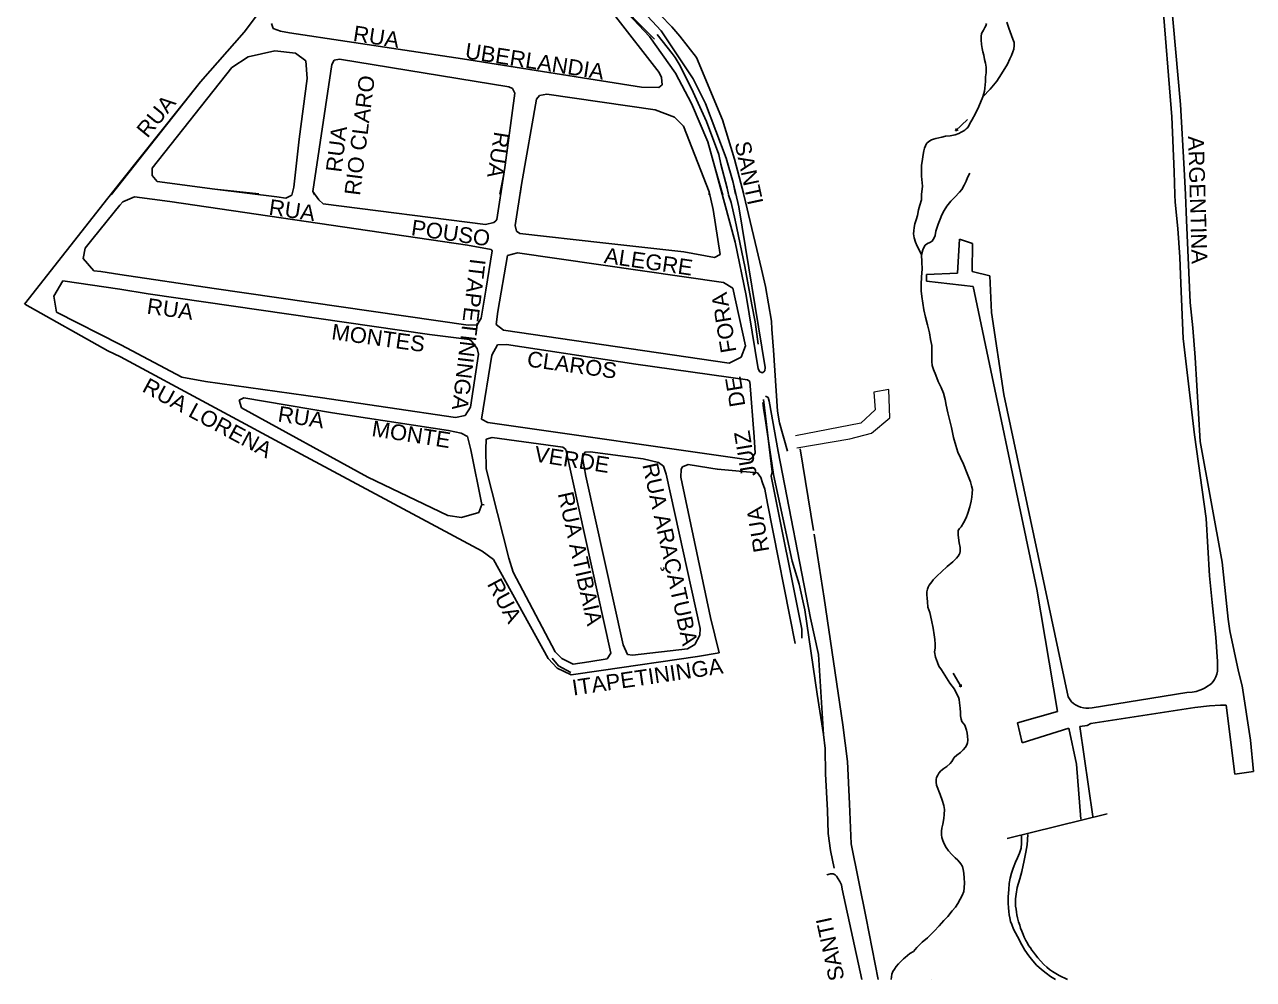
# Model space of a CAD drawing. Header units: millimetres. Extents: x 583 to 26013, y 350 to 21391.
# Drawn here: x 14530 to 15313, y 13884 to 14492 of the extents above; entities that cross this region are included whole.
import ezdxf

# ---------------------------------------------------------------- set-up
doc = ezdxf.new("R2010")
doc.units = ezdxf.units.MM
for name, color, linetype in [('105-QUADRAS_ESTRADAS', 80, 'Continuous'), ('110-CERCA_DE_ARAME', 10, 'Continuous'), ('145-', 130, 'Continuous')]:
    doc.layers.add(name, color=color, linetype=linetype)
doc.styles.add('EU', font='arial.ttf', dxfattribs={"height": 10})

msp = doc.modelspace()

# ---------------------------------------------------------------- linework, layer by layer
at = {"color": 0, "linetype": 'Continuous', "lineweight": 20}
msp.add_lwpolyline([(15022.12087, 14222.69107), (15056.01282, 14228.43607), (15069.63009, 14232.06459), (15081.43196, 14241.74059), (15080.82668, 14259.88291), (15071.1433, 14258.06865), (15072.05099, 14246.88088), (15062.97289, 14238.41443), (15021.21294, 14230.25033)], dxfattribs=at)
at = {"layer": '105-QUADRAS_ESTRADAS', "color": 0, "linetype": 'Continuous'}
for p, q in [((14702.75389, 14530.97958), (14670.09967, 14487.56532)), ((15261.01551, 14433.50241), (15253.91551, 14521.30241)), ((14901.26464, 14513.55204), (14928.25864, 14484.63204)), ((14935.83084, 14488.27365), (14911.35418, 14514.54247)), ((15266.51551, 14441.50241), (15260.21551, 14511.80241)), ((14905.29064, 14499.18704), (14934.54464, 14461.82404)), ((14942.51551, 14490.90241), (14935.01551, 14498.50241)), ((14687.46045, 14493.09866), (14688.56233, 14489.79758)), ((14688.56233, 14489.79758), (14693.25464, 14488.17004)), ((14947.71551, 14484.90241), (14942.51551, 14490.90241)), ((14670.09967, 14487.56532), (14642.31745, 14455.82782)), ((14693.25464, 14488.17004), (14698.90264, 14487.08804)), ((14698.90264, 14487.08804), (14809.29864, 14470.41604)), ((14928.25864, 14484.63204), (14944.79514, 14461.43181)), ((14942.81551, 14474.00241), (14933.21551, 14486.10241)), ((14956.15664, 14457.78404), (14935.83084, 14488.27365)), ((14958.21551, 14471.30241), (14947.71551, 14484.90241)), ((14689.62287, 14475.58411), (14672.75145, 14471.70457)), ((14702.72042, 14474.14314), (14689.62287, 14475.58411)), ((14709.38019, 14469.15516), (14702.72042, 14474.14314)), ((14944.61551, 14471.30241), (14942.81551, 14474.00241)), ((14672.75145, 14471.70457), (14662.31781, 14464.9431)), ((14710.26816, 14458.0189), (14709.38019, 14469.15516)), ((14725.91864, 14466.85104), (14713.92264, 14385.93904)), ((14727.52805, 14469.72979), (14725.91864, 14466.85104)), ((14730.74633, 14470.26543), (14727.52805, 14469.72979)), ((14838.72964, 14452.72604), (14730.74633, 14470.26543)), ((14809.29864, 14470.41604), (14923.25564, 14452.48204)), ((14947.31551, 14467.20241), (14944.61551, 14471.30241)), ((14955.11551, 14451.50241), (14947.31551, 14467.20241)), ((14974.71551, 14431.70241), (14958.21551, 14471.30241)), ((14662.31781, 14464.9431), (14611.49853, 14400.83378)), ((14705.05463, 14419.21122), (14710.26816, 14458.0189)), ((14934.54464, 14461.82404), (14936.05264, 14458.56604)), ((14936.05264, 14458.56604), (14936.28464, 14453.86804)), ((14944.79514, 14461.43181), (14954.98984, 14442.10323)), ((14642.31745, 14455.82782), (14585.31745, 14383.82782)), ((14642.31745, 14455.82782), (14591.31745, 14391.82782)), ((14841.06364, 14451.53504), (14838.72964, 14452.72604)), ((14842.61737, 14448.68802), (14841.06364, 14451.53504)), ((14923.25564, 14452.48204), (14934.30364, 14452.18304)), ((14936.28464, 14453.86804), (14934.30364, 14452.18304)), ((14964.71551, 14430.60241), (14955.11551, 14451.50241)), ((14963.93764, 14441.94604), (14956.15664, 14457.78404)), ((14836.43764, 14402.67864), (14842.61737, 14448.68802)), ((14856.24083, 14444.82389), (14846.87164, 14390.41604)), ((14858.22465, 14447.1777), (14856.24083, 14444.82389)), ((14862.82308, 14447.94766), (14858.22465, 14447.1777)), ((14862.82308, 14447.94766), (14931.93265, 14438.03041)), ((14931.93265, 14438.03041), (14944.21264, 14433.23404)), ((14954.98984, 14442.10323), (14965.44606, 14417.5507)), ((14970.61964, 14424.63204), (14963.93764, 14441.94604)), ((15268.81551, 14400.20241), (15266.51551, 14441.50241)), ((14944.21264, 14433.23404), (14949.98363, 14427.59911)), ((14949.98363, 14427.59911), (14966.38564, 14385.80904)), ((14966.81551, 14424.80241), (14964.71551, 14430.60241)), ((14982.51551, 14406.50241), (14974.71551, 14431.70241)), ((15262.51551, 14398.60241), (15261.01551, 14433.50241)), ((14701.82258, 14388.64374), (14705.05463, 14419.21122)), ((14970.41551, 14415.30241), (14966.81551, 14424.80241)), ((14977.12464, 14407.14504), (14970.61964, 14424.63204)), ((14965.44606, 14417.5507), (14969.93464, 14401.58204)), ((14972.41551, 14409.60241), (14970.41551, 14415.30241)), ((14973.81551, 14403.40241), (14972.41551, 14409.60241)), ((14977.81551, 14388.00241), (14973.81551, 14403.40241)), ((14981.71264, 14391.74504), (14977.12464, 14407.14504)), ((14988.31551, 14384.00241), (14982.51551, 14406.50241)), ((14611.49853, 14400.83378), (14611.49709, 14396.06207)), ((14611.49709, 14396.06207), (14614.73739, 14392.441)), ((14831.05464, 14368.22204), (14835.50664, 14396.93204)), ((14833.05464, 14384.22204), (14835.50664, 14396.93204)), ((14835.50664, 14396.93204), (14836.43764, 14402.67864)), ((14836.43764, 14402.67864), (14836.43764, 14402.67864)), ((14969.93464, 14401.58204), (14982.80109, 14353.75853)), ((14969.93464, 14401.58204), (14974.93464, 14383.58204)), ((15262.91551, 14384.00241), (15262.51551, 14398.60241)), ((15269.71551, 14384.00241), (15268.81551, 14400.20241)), ((14591.31745, 14391.82782), (14583.32147, 14381.78516)), ((14614.73739, 14392.441), (14651.47866, 14387.4883)), ((14700.49173, 14383.70738), (14701.82258, 14388.64374)), ((14846.87164, 14390.41604), (14842.72298, 14364.36611)), ((14846.87164, 14390.41604), (14845.87164, 14384.41604)), ((14978.71551, 14384.00241), (14977.81551, 14388.00241)), ((14985.14564, 14376.26404), (14981.71264, 14391.74504)), ((14983.14564, 14384.26404), (14981.71264, 14391.74504)), ((14583.32147, 14381.78516), (14530.23543, 14314.22798)), ((14600.34764, 14382.53604), (14592.91568, 14379.32603)), ((14622.85964, 14379.58204), (14600.34764, 14382.53604)), ((14651.47866, 14387.4883), (14690.93987, 14382.49503)), ((14651.47866, 14387.4883), (14651.47866, 14387.4883)), ((14651.47866, 14387.4883), (14679.47866, 14384.4883)), ((14690.93987, 14382.49503), (14696.71168, 14381.71912)), ((14696.71168, 14381.71912), (14700.49173, 14383.70738)), ((14713.92264, 14385.93904), (14717.64964, 14380.58504)), ((14713.92264, 14385.93904), (14714.92264, 14383.93904)), ((14717.64964, 14380.58504), (14720.52364, 14378.16604)), ((14966.38564, 14385.80904), (14968.76764, 14374.45204)), ((14966.38564, 14385.80904), (14966.38564, 14383.80904)), ((14978.71551, 14384.00241), (14978.71551, 14384.00241)), ((14980.31551, 14379.00241), (14978.71551, 14383.90241)), ((14988.31551, 14384.00241), (14988.31551, 14384.00241)), ((14999.71551, 14336.50241), (14988.31551, 14383.90241)), ((15262.91551, 14384.00241), (15262.91551, 14384.00241)), ((15263.21551, 14379.20241), (15262.91551, 14383.90241)), ((15269.71551, 14384.00241), (15269.71551, 14384.00241)), ((15270.41551, 14367.80241), (15269.71551, 14383.90241)), ((14590.91568, 14377.32603), (14573.90364, 14356.21304)), ((14592.91568, 14379.32603), (14590.91568, 14377.32603)), ((14812.29964, 14351.68604), (14622.85964, 14379.58204)), ((14720.52364, 14378.16604), (14823.83164, 14365.00404)), ((14968.76764, 14374.45204), (14973.39364, 14345.91504)), ((14982.81551, 14367.80241), (14980.31551, 14379.00241)), ((15001.96864, 14273.93504), (14985.14564, 14376.26404)), ((15264.81551, 14362.50241), (15263.21551, 14379.20241)), ((14823.83164, 14365.00404), (14829.06264, 14366.19604)), ((14829.06264, 14366.19604), (14830.46364, 14367.26204)), ((14830.46364, 14367.26204), (14831.05464, 14368.22204)), ((14843.63516, 14360.62117), (14842.72298, 14364.36611)), ((14989.01551, 14338.10241), (14982.81551, 14367.80241)), ((15272.81551, 14315.20241), (15270.41551, 14367.80241)), ((14573.90364, 14356.21304), (14568.83601, 14349.81919)), ((14845.6841, 14359.20122), (14843.63516, 14360.62117)), ((14845.6841, 14359.20122), (14898.53364, 14353.29304)), ((15266.21551, 14344.10241), (15264.81551, 14362.50241)), ((14568.83601, 14349.81919), (14567.62579, 14343.32318)), ((14827.46464, 14349.10904), (14812.29964, 14351.68604)), ((14828.15564, 14348.08704), (14827.46464, 14349.10904)), ((14898.53364, 14353.29304), (14950.28364, 14347.62704)), ((14982.80109, 14353.75853), (14989.81264, 14319.60704)), ((15125.71551, 14355.50241), (15124.41551, 14334.00241)), ((15134.01551, 14352.90241), (15125.71551, 14355.50241)), ((15134.01551, 14352.90241), (15133.81551, 14335.10241)), ((14567.62579, 14343.32318), (14574.43328, 14335.46754)), ((14824.05764, 14323.13704), (14828.15564, 14348.08704)), ((14831.60064, 14309.45304), (14837.86564, 14345.09404)), ((14837.86564, 14345.09404), (14844.26364, 14346.96904)), ((14844.26364, 14346.96904), (14975.39064, 14327.90604)), ((14950.28364, 14347.62704), (14969.62164, 14343.91204)), ((14973.39364, 14345.91504), (14969.62164, 14343.91204)), ((15266.81551, 14327.30241), (15266.21551, 14344.10241)), ((14574.43328, 14335.46754), (14578.81364, 14335.05904)), ((14578.81364, 14335.05904), (14590.81364, 14333.05904)), ((14590.81364, 14333.05904), (14650.96664, 14324.15604)), ((14993.51551, 14313.70241), (14989.01551, 14338.10241)), ((15002.11551, 14325.50241), (14999.71551, 14336.50241)), ((15104.81551, 14333.00241), (15104.71551, 14328.90241)), ((15124.41551, 14334.00241), (15104.81551, 14333.00241)), ((15145.01551, 14332.30241), (15133.81551, 14335.10241)), ((14554.67064, 14328.97704), (14548.82764, 14319.32804)), ((14590.98064, 14323.78304), (14554.67064, 14328.97704)), ((14975.39064, 14327.90604), (14981.30864, 14324.36004)), ((15006.11551, 14303.40241), (15002.11551, 14325.50241)), ((15134.51551, 14325.50241), (15104.71551, 14328.90241)), ((15175.11551, 14132.60241), (15134.51551, 14325.50241)), ((15146.11551, 14308.90241), (15145.01551, 14332.30241)), ((15268.31551, 14292.30241), (15266.81551, 14327.30241)), ((14548.82764, 14319.32804), (14550.63264, 14309.17204)), ((14608.98064, 14320.78304), (14590.98064, 14323.78304)), ((14788.14064, 14294.87704), (14608.98064, 14320.78304)), ((14650.96664, 14324.15604), (14812.79464, 14300.74204)), ((14820.98265, 14305.16435), (14824.05764, 14323.13704)), ((14981.30864, 14324.36004), (14989.40864, 14287.62904)), ((14989.81264, 14319.60704), (14997.60364, 14273.01304)), ((14583.33872, 14284.49939), (14530.35943, 14314.19472)), ((14830.70982, 14301.32294), (14831.60064, 14309.45304)), ((14995.71551, 14303.00241), (14993.51551, 14313.70241)), ((15274.31551, 14299.10241), (15272.81551, 14315.20241)), ((14550.63264, 14309.17204), (14591.63264, 14288.17204)), ((14818.44199, 14301.09012), (14820.98265, 14305.16435)), ((14997.61551, 14288.60241), (14995.71551, 14303.00241)), ((15006.21551, 14298.30241), (15006.11551, 14303.40241)), ((15154.11551, 14256.70241), (15146.11551, 14308.90241)), ((14813.69867, 14291.60425), (14788.14064, 14294.87704)), ((14812.79464, 14300.74204), (14818.44199, 14301.09012)), ((14835.26694, 14297.61039), (14830.70982, 14301.32294)), ((14979.03764, 14276.49804), (14835.26694, 14297.61039)), ((15007.21551, 14284.90241), (15006.21551, 14298.30241)), ((15275.91551, 14280.30241), (15274.31551, 14299.10241)), ((14591.63264, 14288.17204), (14630.50064, 14267.71604)), ((14815.21144, 14290.39569), (14813.69867, 14291.60425)), ((14818.53955, 14286.01466), (14815.21144, 14290.39569)), ((14819.29594, 14282.23791), (14818.53955, 14286.01466)), ((14827.97164, 14281.74004), (14831.45358, 14288.17351)), ((14831.45358, 14288.17351), (14837.25864, 14288.58104)), ((14837.25864, 14288.58104), (14919.67164, 14276.06004)), ((14989.40864, 14287.62904), (14986.72064, 14280.44204)), ((15275.51551, 14230.90241), (15268.31551, 14292.30241)), ((14591.41367, 14280.58857), (14583.33872, 14284.49939)), ((14706.41367, 14218.58857), (14591.41367, 14280.58857)), ((14814.22664, 14248.57604), (14819.29594, 14282.23791)), ((14821.37864, 14240.85004), (14827.97164, 14281.74004)), ((14986.72064, 14280.44204), (14979.03764, 14276.49804)), ((15009.81551, 14246.00241), (15007.21551, 14284.90241)), ((15279.01551, 14226.60241), (15275.91551, 14280.30241)), ((14919.67164, 14276.06004), (14990.79164, 14265.87304)), ((14997.60364, 14273.01304), (14998.57664, 14271.17004)), ((14998.57664, 14271.17004), (15000.28964, 14270.39904)), ((15000.28964, 14270.39904), (15001.80264, 14271.61304)), ((15001.80264, 14271.61304), (15001.96864, 14273.93504)), ((14630.50064, 14267.71604), (14645.51164, 14264.99004)), ((14645.51164, 14264.99004), (14718.56264, 14254.65404)), ((14990.79164, 14265.87304), (14992.20564, 14264.82904)), ((14992.20564, 14264.82904), (14995.06064, 14229.67004)), ((14669.96464, 14254.54704), (14666.99364, 14253.07304)), ((14726.44664, 14245.01604), (14669.96464, 14254.54704)), ((14718.56264, 14254.65404), (14804.64964, 14241.95004)), ((15002.24564, 14255.60304), (15003.90364, 14254.72204)), ((15003.90364, 14254.72204), (15004.62464, 14252.40204)), ((15195.01551, 14063.90241), (15154.11551, 14256.70241)), ((14666.99364, 14253.07304), (14668.46164, 14248.12604)), ((14668.46164, 14248.12604), (14748.79664, 14203.92204)), ((14810.98464, 14243.24304), (14814.22664, 14248.57604)), ((15000.61551, 14249.90241), (15000.41551, 14251.60241)), ((15000.91551, 14247.70241), (15000.61551, 14249.90241)), ((15006.39864, 14207.32704), (15000.90464, 14253.37804)), ((15001.71551, 14242.90241), (15000.91551, 14247.70241)), ((15004.62464, 14252.40204), (15010.37264, 14220.26404)), ((14800.26564, 14233.69604), (14726.44664, 14245.01604)), ((14804.64964, 14241.95004), (14810.98464, 14243.24304)), ((14825.37064, 14238.78904), (14821.37864, 14240.85004)), ((14991.51764, 14215.02904), (14825.37064, 14238.78904)), ((15007.21551, 14205.70241), (15001.71551, 14242.90241)), ((15011.21551, 14238.50241), (15009.81551, 14246.00241)), ((14808.42321, 14232.1008), (14800.26564, 14233.69604)), ((14812.32906, 14229.81024), (14808.42321, 14232.1008)), ((15016.21551, 14220.50241), (15011.21551, 14238.50241)), ((14814.41864, 14221.39904), (14812.32906, 14229.81024)), ((14824.01464, 14221.69004), (14824.25964, 14228.26004)), ((14824.25964, 14228.26004), (14828.12964, 14229.15704)), ((14828.12964, 14229.15704), (14873.00264, 14223.15804)), ((14873.00264, 14223.15804), (14874.98264, 14221.54604)), ((14995.06064, 14229.67004), (14995.59944, 14219.24503)), ((15282.81551, 14177.60241), (15275.51551, 14230.90241)), ((15293.01551, 14149.90241), (15279.01551, 14226.60241)), ((14821.80551, 14156.83912), (14706.41367, 14218.58857)), ((14821.54864, 14186.56704), (14814.41864, 14221.39904)), ((14824.34418, 14209.25636), (14824.01464, 14221.69004)), ((14874.98264, 14221.54604), (14903.60464, 14091.82504)), ((14885.70211, 14216.51657), (14887.06361, 14219.99119)), ((14887.79864, 14204.59604), (14885.70211, 14216.51657)), ((14887.06361, 14219.99119), (14890.45864, 14220.07404)), ((14890.45864, 14220.07404), (14924.35464, 14215.54904)), ((14924.35464, 14215.54904), (14933.95965, 14213.34411)), ((14993.63283, 14216.22363), (14991.51764, 14215.02904)), ((14995.59944, 14219.24503), (14993.63283, 14216.22363)), ((15010.37264, 14220.26404), (15030.87264, 14114.15404)), ((15032.81551, 14170.00241), (15024.31551, 14222.10241)), ((14838.62564, 14152.40104), (14824.34418, 14209.25636)), ((14933.95965, 14213.34411), (14937.28776, 14210.92699)), ((14937.28776, 14210.92699), (14939.03264, 14205.77304)), ((14948.36764, 14204.03004), (14948.54864, 14209.03604)), ((14948.54864, 14209.03604), (14949.37564, 14210.64904)), ((14949.37564, 14210.64904), (14952.89164, 14212.02304)), ((14952.89164, 14212.02304), (14972.64264, 14208.87304)), ((14971.69625, 14209.02398), (14997.02465, 14206.80013)), ((14748.79664, 14203.92204), (14799.90936, 14179.58832)), ((14911.47264, 14097.16504), (14887.79864, 14204.59604)), ((14939.03264, 14205.77304), (14960.55064, 14107.59504)), ((14967.20863, 14114.46071), (14948.36764, 14204.03004)), ((14997.02465, 14206.80013), (14999.30562, 14203.79693)), ((14999.30562, 14203.79693), (15000.30724, 14200.37518)), ((15000.30724, 14200.37518), (15001.7159, 14196.36104)), ((15005.75764, 14204.58104), (15006.39864, 14207.32704)), ((15025.42464, 14107.16804), (15005.75764, 14204.58104)), ((15019.11551, 14150.40241), (15007.21551, 14205.70241)), ((15001.7159, 14196.36104), (15003.38737, 14187.14431)), ((14819.51064, 14181.43304), (14821.54864, 14186.56704)), ((14821.54864, 14186.56704), (14823.07074, 14186.24503)), ((15003.38737, 14187.14431), (15021.16555, 14097.9368)), ((14799.90936, 14179.58832), (14808.62864, 14178.20404)), ((14808.62864, 14178.20404), (14819.51064, 14181.43304)), ((15285.01551, 14141.00241), (15282.81551, 14177.60241)), ((15039.51551, 14126.80241), (15033.21551, 14167.70241)), ((14828.90489, 14151.40049), (14821.80551, 14156.83912)), ((14863.73664, 14088.34204), (14828.90489, 14151.40049)), ((14841.57164, 14143.44704), (14838.62564, 14152.40104)), ((15023.61551, 14135.80241), (15019.11551, 14150.40241)), ((15296.91551, 14113.50241), (15293.01551, 14149.90241)), ((14868.31564, 14092.77704), (14841.57164, 14143.44704)), ((15286.71551, 14124.10241), (15285.01551, 14141.00241)), ((15027.21551, 14119.50241), (15023.61551, 14135.80241)), ((15188.21551, 14054.60241), (15175.11551, 14132.60241)), ((15051.51551, 14046.20241), (15039.51551, 14126.80241)), ((15289.11551, 14102.00241), (15286.71551, 14124.10241)), ((14972.79049, 14092.05015), (14967.20863, 14114.46071)), ((15035.11551, 14065.80241), (15027.21551, 14119.50241)), ((15030.87264, 14114.15404), (15035.88364, 14090.97604)), ((14960.55064, 14107.59504), (14960.46682, 14103.25387)), ((15025.28864, 14101.30604), (15025.42464, 14107.16804)), ((15298.01551, 14106.10241), (15296.91551, 14113.50241)), ((15303.41551, 14080.20241), (15298.01551, 14106.10241)), ((14960.46682, 14103.25387), (14957.28999, 14097.36214)), ((15290.11551, 14086.60241), (15289.11551, 14102.00241)), ((14872.37489, 14088.37346), (14868.31564, 14092.77704)), ((14903.60464, 14091.82504), (14901.43664, 14088.30504)), ((14914.33564, 14090.92904), (14911.47264, 14097.16504)), ((14917.58764, 14090.46304), (14914.33564, 14090.92904)), ((14952.44911, 14094.49181), (14917.58764, 14090.46304)), ((14957.28999, 14097.36214), (14952.44911, 14094.49181)), ((14972.79049, 14092.05015), (14958.87939, 14089.66918)), ((15039.21551, 14040.10241), (15035.88364, 14090.97604)), ((14869.48064, 14082.35404), (14863.73664, 14088.34204)), ((14870.27667, 14083.74842), (14866.30232, 14088.6217)), ((14878.46064, 14077.92904), (14869.48064, 14082.35404)), ((14878.18264, 14079.55404), (14870.27667, 14083.74842)), ((14879.62594, 14084.91212), (14872.37489, 14088.37346)), ((14889.74864, 14086.21004), (14879.62594, 14084.91212)), ((14901.43664, 14088.30504), (14889.74864, 14086.21004)), ((14958.87939, 14089.66918), (14897.55921, 14080.78936)), ((15290.21551, 14082.40241), (15290.11551, 14086.60241)), ((15290.21551, 14082.40241), (15290.11551, 14080.30241)), ((14897.55921, 14080.78936), (14878.46064, 14077.92904)), ((15288.21551, 14075.10241), (15287.41551, 14073.80241)), ((15289.11551, 14076.70241), (15288.21551, 14075.10241)), ((15289.71551, 14078.40241), (15289.11551, 14076.70241)), ((15290.11551, 14080.30241), (15289.71551, 14078.40241)), ((15305.91551, 14071.00241), (15303.41551, 14080.20241)), ((15270.61551, 14066.80241), (15210.31551, 14056.90241)), ((15274.01551, 14067.00241), (15270.61551, 14066.80241)), ((15276.61551, 14067.50241), (15274.01551, 14067.00241)), ((15278.81551, 14068.20241), (15276.61551, 14067.50241)), ((15280.51551, 14068.80241), (15278.81551, 14068.20241)), ((15282.31551, 14069.70241), (15280.51551, 14068.80241)), ((15283.81551, 14070.70241), (15282.31551, 14069.70241)), ((15285.31551, 14071.70241), (15283.81551, 14070.70241)), ((15286.61551, 14072.70241), (15285.31551, 14071.70241)), ((15287.41551, 14073.80241), (15286.61551, 14072.70241)), ((15311.21551, 14036.40241), (15305.91551, 14071.00241)), ((15039.21551, 14040.10241), (15035.11551, 14065.80241)), ((15196.31551, 14062.10241), (15195.01551, 14063.90241)), ((15197.21551, 14060.90241), (15196.31551, 14062.10241)), ((15198.31551, 14059.70241), (15197.21551, 14060.90241)), ((15199.61551, 14058.80241), (15198.31551, 14059.70241)), ((15201.31551, 14058.00241), (15199.61551, 14058.80241)), ((15188.21551, 14054.60241), (15162.81551, 14047.40241)), ((15202.81551, 14057.50241), (15201.31551, 14058.00241)), ((15204.71551, 14056.90241), (15202.81551, 14057.50241)), ((15206.21551, 14056.80241), (15204.71551, 14056.90241)), ((15208.11551, 14056.70241), (15206.21551, 14056.80241)), ((15210.31551, 14056.90241), (15208.11551, 14056.70241)), ((15275.61551, 14057.20241), (15209.51551, 14047.10241)), ((15285.01551, 14058.30241), (15275.61551, 14057.20241)), ((15292.01551, 14058.70241), (15285.01551, 14058.30241)), ((15295.71551, 14058.60241), (15292.01551, 14058.70241)), ((15301.21551, 14014.80241), (15295.71551, 14058.60241)), ((15165.71551, 14034.70241), (15162.81551, 14047.40241)), ((15195.41551, 14044.10241), (15165.71551, 14034.70241)), ((15200.31551, 14021.10241), (15195.41551, 14044.10241)), ((15207.11551, 14045.70241), (15202.41551, 14045.00241)), ((15210.61551, 13987.80241), (15202.41551, 14045.00241)), ((15209.51551, 14047.10241), (15207.11551, 14045.70241)), ((15040.11551, 14031.00241), (15039.21551, 14040.10241)), ((15313.01551, 14016.40241), (15311.21551, 14036.40241)), ((15040.51551, 14015.00241), (15040.11551, 14031.00241)), ((15055.71551, 13995.90241), (15054.51551, 14022.80241)), ((15203.11551, 13986.00241), (15200.31551, 14021.10241)), ((15041.61551, 13991.50241), (15040.51551, 14015.00241)), ((15313.01551, 14016.40241), (15301.21551, 14014.80241)), ((15042.21551, 13977.00241), (15041.61551, 13991.50241)), ((15056.81551, 13970.40241), (15055.71551, 13995.90241)), ((15043.61551, 13966.10241), (15042.21551, 13977.00241)), ((15165.31551, 13970.70241), (15165.21551, 13975.40241)), ((15169.31551, 13976.30241), (15168.81551, 13969.70241)), ((15045.91551, 13954.90241), (15043.61551, 13966.10241)), ((15066.31551, 13923.00241), (15056.81551, 13970.40241)), ((15165.01551, 13967.60241), (15164.01551, 13964.30241)), ((15165.31551, 13970.70241), (15165.01551, 13967.60241)), ((15168.11551, 13965.00241), (15167.01551, 13959.70241)), ((15168.81551, 13969.70241), (15168.11551, 13965.00241)), ((15161.41551, 13958.60241), (15159.91551, 13954.80241)), ((15162.81551, 13961.40241), (15161.41551, 13958.60241)), ((15164.01551, 13964.30241), (15162.81551, 13961.40241)), ((15167.01551, 13959.70241), (15165.41551, 13952.70241)), ((15043.61551, 13951.20241), (15041.31551, 13950.60241)), ((15045.21551, 13951.20241), (15043.61551, 13951.20241)), ((15046.51551, 13950.50241), (15045.21551, 13951.20241)), ((15047.41551, 13949.80241), (15046.51551, 13950.50241)), ((15048.41551, 13948.10241), (15047.41551, 13949.80241)), ((15159.01551, 13951.60241), (15158.11551, 13948.50241)), ((15159.91551, 13954.80241), (15159.01551, 13951.60241)), ((15165.41551, 13952.70241), (15164.21551, 13948.10241)), ((15049.51551, 13946.30241), (15048.41551, 13948.10241)), ((15050.61551, 13944.30241), (15049.51551, 13946.30241)), ((15051.11551, 13941.50241), (15050.61551, 13944.30241)), ((15063.51551, 13884.00241), (15051.11551, 13941.50241)), ((15157.51551, 13945.10241), (15157.11551, 13941.30241)), ((15158.11551, 13948.50241), (15157.51551, 13945.10241)), ((15162.51551, 13942.50241), (15161.91551, 13938.20241)), ((15164.21551, 13948.10241), (15162.51551, 13942.50241)), ((15156.81551, 13936.50241), (15156.71551, 13932.50241)), ((15157.11551, 13941.30241), (15156.81551, 13936.50241)), ((15161.91551, 13938.20241), (15161.41551, 13935.30241)), ((15161.41551, 13935.30241), (15161.41551, 13932.80241)), ((15156.91551, 13929.50241), (15156.71551, 13932.50241)), ((15157.21551, 13927.20241), (15156.91551, 13929.50241)), ((15157.41551, 13925.20241), (15157.21551, 13927.20241)), ((15161.51551, 13930.60241), (15161.41551, 13932.80241)), ((15161.81551, 13928.70241), (15161.51551, 13930.60241)), ((15162.01551, 13926.70241), (15161.81551, 13928.70241)), ((15162.31551, 13925.00241), (15162.01551, 13926.70241)), ((15074.01551, 13884.00241), (15066.31551, 13923.00241)), ((15157.81551, 13923.10241), (15157.41551, 13925.20241)), ((15158.31551, 13920.90241), (15157.81551, 13923.10241)), ((15159.21551, 13918.90241), (15158.31551, 13920.90241)), ((15160.21551, 13916.00241), (15159.21551, 13918.90241)), ((15162.81551, 13923.10241), (15162.31551, 13925.00241)), ((15163.41551, 13920.70241), (15162.81551, 13923.10241)), ((15164.11551, 13918.50241), (15163.41551, 13920.70241)), ((15164.71551, 13916.60241), (15164.11551, 13918.50241)), ((15162.81551, 13911.40241), (15160.21551, 13916.00241)), ((15165.51551, 13905.90241), (15162.81551, 13911.40241)), ((15165.51551, 13914.70241), (15164.71551, 13916.60241)), ((15166.41551, 13912.60241), (15165.51551, 13914.70241)), ((15167.01551, 13910.90241), (15166.41551, 13912.60241)), ((15168.11551, 13908.80241), (15167.01551, 13910.90241)), ((15167.41551, 13902.50241), (15165.51551, 13905.90241)), ((15169.91551, 13899.00241), (15167.41551, 13902.50241)), ((15169.01551, 13907.10241), (15168.11551, 13908.80241)), ((15169.81551, 13905.60241), (15169.01551, 13907.10241)), ((15170.91551, 13904.00241), (15169.81551, 13905.60241)), ((15171.91551, 13902.60241), (15170.91551, 13904.00241)), ((15172.91551, 13901.30241), (15171.91551, 13902.60241)), ((15172.51551, 13895.90241), (15169.91551, 13899.00241)), ((15174.81551, 13893.10241), (15172.51551, 13895.90241)), ((15174.11551, 13899.60241), (15172.91551, 13901.30241)), ((15175.71551, 13897.70241), (15174.11551, 13899.60241)), ((15177.31551, 13895.90241), (15175.71551, 13897.70241)), ((15179.51551, 13893.50241), (15177.31551, 13895.90241)), ((15177.91551, 13890.30241), (15174.81551, 13893.10241)), ((15180.91551, 13887.90241), (15177.91551, 13890.30241)), ((15181.31551, 13891.80241), (15179.51551, 13893.50241)), ((15183.71551, 13885.80241), (15180.91551, 13887.90241)), ((15183.11551, 13890.30241), (15181.31551, 13891.80241)), ((15185.01551, 13888.90241), (15183.11551, 13890.30241)), ((15187.21551, 13887.70241), (15185.01551, 13888.90241)), ((15189.21551, 13886.50241), (15187.21551, 13887.70241)), ((15063.51551, 13884.00241), (15063.51551, 13884.00241)), ((15074.01551, 13884.00241), (15074.01551, 13884.00241)), ((15186.91551, 13884.00241), (15183.71551, 13885.80241)), ((15186.91551, 13884.00241), (15186.91551, 13884.00241)), ((15194.51551, 13884.00241), (15189.21551, 13886.50241)), ((15194.51551, 13884.00241), (15194.51551, 13884.00241))]:
    msp.add_line(p, q, dxfattribs=at)
at = {"layer": '110-CERCA_DE_ARAME', "color": 0, "linetype": 'Continuous'}
for p, q in [((14931.41551, 14483.10241), (14890.31551, 14524.70241)), ((15054.51551, 14022.80241), (15051.51551, 14046.20241)), ((15219.91551, 13989.40241), (15156.11551, 13973.80241))]:
    msp.add_line(p, q, dxfattribs=at)
at = {"layer": '145-', "color": 0, "linetype": 'Continuous'}
for p, q in [((15142.01551, 14490.40241), (15141.11551, 14488.80241)), ((15142.51551, 14491.50241), (15142.01551, 14490.40241)), ((15143.01551, 14493.00241), (15142.51551, 14491.50241)), ((15157.31551, 14490.00241), (15155.91551, 14493.80241)), ((15159.71551, 14483.10241), (15157.31551, 14490.00241)), ((15139.61551, 14484.70241), (15139.51551, 14482.70241)), ((15139.71551, 14479.60241), (15139.51551, 14482.70241)), ((15139.81551, 14486.70241), (15139.61551, 14484.70241)), ((15140.51551, 14487.80241), (15139.81551, 14486.70241)), ((15141.11551, 14488.80241), (15140.51551, 14487.80241)), ((15160.51551, 14481.00241), (15159.71551, 14483.10241)), ((15140.21551, 14477.10241), (15139.71551, 14479.60241)), ((15140.61551, 14474.90241), (15140.21551, 14477.10241)), ((15141.21551, 14472.80241), (15140.61551, 14474.90241)), ((15159.81551, 14475.00241), (15158.91551, 14472.60241)), ((15160.41551, 14476.70241), (15159.81551, 14475.00241)), ((15160.61551, 14479.00241), (15160.41551, 14476.70241)), ((15160.61551, 14479.00241), (15160.51551, 14481.00241)), ((15141.81551, 14470.00241), (15141.21551, 14472.80241)), ((15142.31551, 14467.80241), (15141.81551, 14470.00241)), ((15142.71551, 14465.10241), (15142.31551, 14467.80241)), ((15156.31551, 14467.20241), (15153.51551, 14462.60241)), ((15157.81551, 14470.50241), (15156.31551, 14467.20241)), ((15158.91551, 14472.60241), (15157.81551, 14470.50241)), ((15142.41551, 14459.00241), (15142.31551, 14456.00241)), ((15142.71551, 14461.60241), (15142.41551, 14459.00241)), ((15142.71551, 14465.10241), (15142.71551, 14461.60241)), ((15151.01551, 14458.70241), (15149.51551, 14456.20241)), ((15153.51551, 14462.60241), (15151.01551, 14458.70241)), ((15145.31551, 14451.20241), (15140.61551, 14446.30241)), ((15142.01551, 14451.80241), (15141.61551, 14449.90241)), ((15142.31551, 14456.00241), (15142.01551, 14451.80241)), ((15149.51551, 14456.20241), (15145.31551, 14451.20241)), ((15140.61551, 14446.30241), (15138.01551, 14440.10241)), ((15141.61551, 14449.90241), (15140.61551, 14446.30241)), ((15135.91551, 14435.70241), (15133.71551, 14431.40241)), ((15138.01551, 14440.10241), (15135.91551, 14435.70241)), ((15130.91551, 14431.80241), (15123.31551, 14424.70241)), ((15131.71551, 14427.80241), (15130.81551, 14426.60241)), ((15132.41551, 14429.30241), (15131.71551, 14427.80241)), ((15133.71551, 14431.40241), (15132.41551, 14429.30241)), ((15109.31551, 14419.30241), (15108.01551, 14418.80241)), ((15110.81551, 14419.80241), (15109.31551, 14419.30241)), ((15112.61551, 14420.20241), (15110.81551, 14419.80241)), ((15114.61551, 14420.60241), (15112.61551, 14420.20241)), ((15116.91551, 14421.20241), (15114.61551, 14420.60241)), ((15119.91551, 14421.40241), (15116.91551, 14421.20241)), ((15123.01551, 14422.10241), (15119.91551, 14421.40241)), ((15125.31551, 14423.00241), (15123.01551, 14422.10241)), ((15123.91551, 14426.20241), (15123.31551, 14424.70241)), ((15124.91551, 14425.30241), (15123.31551, 14424.70241)), ((15126.91551, 14423.80241), (15125.31551, 14423.00241)), ((15128.21551, 14424.40241), (15126.91551, 14423.80241)), ((15129.21551, 14425.10241), (15128.21551, 14424.40241)), ((15130.01551, 14425.80241), (15129.21551, 14425.10241)), ((15130.81551, 14426.60241), (15130.01551, 14425.80241)), ((15103.01551, 14411.90241), (15102.61551, 14409.50241)), ((15103.51551, 14413.60241), (15103.01551, 14411.90241)), ((15104.11551, 14415.10241), (15103.51551, 14413.60241)), ((15104.61551, 14416.20241), (15104.11551, 14415.10241)), ((15105.21551, 14417.00241), (15104.61551, 14416.20241)), ((15106.01551, 14417.70241), (15105.21551, 14417.00241)), ((15106.91551, 14418.30241), (15106.01551, 14417.70241)), ((15108.01551, 14418.80241), (15106.91551, 14418.30241)), ((15102.21551, 14406.60241), (15101.61551, 14402.50241)), ((15102.61551, 14409.50241), (15102.21551, 14406.60241)), ((15101.61551, 14402.50241), (15101.51551, 14399.30241)), ((15101.51551, 14399.30241), (15101.51551, 14395.70241)), ((15102.21551, 14389.40241), (15101.51551, 14395.70241)), ((15132.31551, 14397.70241), (15130.81551, 14394.90241)), ((15102.21551, 14389.40241), (15101.61551, 14384.00241)), ((15128.81551, 14390.00241), (15127.31551, 14387.20241)), ((15130.01551, 14392.50241), (15128.81551, 14390.00241)), ((15130.81551, 14394.90241), (15130.01551, 14392.50241)), ((15101.51551, 14380.70241), (15100.41551, 14377.20241)), ((15101.61551, 14383.90241), (15101.51551, 14380.70241)), ((15101.61551, 14384.00241), (15101.61551, 14384.00241)), ((15120.31551, 14379.90241), (15117.81551, 14376.70241)), ((15124.21551, 14383.90241), (15120.31551, 14379.90241)), ((15125.81551, 14385.60241), (15124.21551, 14384.00241)), ((15124.21551, 14384.00241), (15124.21551, 14384.00241)), ((15127.31551, 14387.20241), (15125.81551, 14385.60241)), ((15099.71551, 14374.30241), (15099.01551, 14370.70241)), ((15100.41551, 14377.20241), (15099.71551, 14374.30241)), ((15115.91551, 14373.80241), (15114.61551, 14371.20241)), ((15117.81551, 14376.70241), (15115.91551, 14373.80241)), ((15097.41551, 14365.30241), (15096.81551, 14363.10241)), ((15098.11551, 14367.90241), (15097.41551, 14365.30241)), ((15099.01551, 14370.70241), (15098.11551, 14367.90241)), ((15112.21551, 14365.10241), (15110.81551, 14360.60241)), ((15113.41551, 14368.30241), (15112.21551, 14365.10241)), ((15114.61551, 14371.20241), (15113.41551, 14368.30241)), ((15096.61551, 14361.00241), (15096.51551, 14359.00241)), ((15096.91551, 14356.50241), (15096.51551, 14359.00241)), ((15096.81551, 14363.10241), (15096.61551, 14361.00241)), ((15097.71551, 14353.70241), (15096.91551, 14356.50241)), ((15109.71551, 14356.50241), (15109.11551, 14355.30241)), ((15110.21551, 14358.00241), (15109.71551, 14356.50241)), ((15110.81551, 14360.60241), (15110.21551, 14358.00241)), ((15098.71551, 14351.10241), (15097.71551, 14353.70241)), ((15100.21551, 14348.30241), (15098.71551, 14351.10241)), ((15102.41551, 14348.90241), (15101.51551, 14345.70241)), ((15103.11551, 14350.30241), (15102.41551, 14348.90241)), ((15104.01551, 14351.70241), (15103.11551, 14350.30241)), ((15105.31551, 14352.80241), (15104.01551, 14351.70241)), ((15106.81551, 14353.50241), (15105.31551, 14352.80241)), ((15108.31551, 14354.40241), (15106.81551, 14353.50241)), ((15109.11551, 14355.30241), (15108.31551, 14354.40241)), ((15101.51551, 14345.70241), (15100.21551, 14348.30241)), ((15101.71551, 14341.10241), (15101.51551, 14345.70241)), ((15101.91551, 14336.40241), (15101.71551, 14341.10241)), ((15101.91551, 14336.40241), (15101.61551, 14331.50241)), ((15101.61551, 14331.50241), (15101.31551, 14326.70241)), ((15101.41551, 14322.60241), (15101.31551, 14326.70241)), ((15101.81551, 14319.00241), (15101.41551, 14322.60241)), ((15102.51551, 14314.80241), (15101.81551, 14319.00241)), ((15103.11551, 14310.60241), (15102.51551, 14314.80241)), ((15104.11551, 14306.00241), (15103.11551, 14310.60241)), ((15105.41551, 14301.00241), (15104.11551, 14306.00241)), ((15106.71551, 14295.90241), (15105.41551, 14301.00241)), ((15107.41551, 14291.70241), (15106.71551, 14295.90241)), ((15108.11551, 14287.80241), (15107.41551, 14291.70241)), ((15108.21551, 14284.70241), (15108.11551, 14287.80241)), ((15108.21551, 14284.70241), (15108.11551, 14280.10241)), ((15108.11551, 14277.60241), (15108.11551, 14280.10241)), ((15108.31551, 14275.10241), (15108.11551, 14277.60241)), ((15109.31551, 14272.50241), (15108.31551, 14275.10241)), ((15110.61551, 14268.90241), (15109.31551, 14272.50241)), ((15112.11551, 14265.00241), (15110.61551, 14268.90241)), ((15114.01551, 14261.10241), (15112.11551, 14265.00241)), ((15115.51551, 14257.40241), (15114.01551, 14261.10241)), ((15116.61551, 14253.50241), (15115.51551, 14257.40241)), ((15117.31551, 14249.80241), (15116.61551, 14253.50241)), ((15118.31551, 14245.00241), (15117.31551, 14249.80241)), ((15120.61551, 14235.70241), (15118.31551, 14245.00241)), ((15121.91551, 14229.30241), (15120.61551, 14235.70241)), ((15123.41551, 14224.10241), (15121.91551, 14229.30241)), ((15124.81551, 14219.90241), (15123.41551, 14224.10241)), ((15126.51551, 14216.30241), (15124.81551, 14219.90241)), ((15128.31551, 14212.20241), (15126.51551, 14216.30241)), ((15130.71551, 14206.30241), (15128.31551, 14212.20241)), ((15132.81551, 14200.90241), (15130.71551, 14206.30241)), ((15133.51551, 14198.40241), (15132.81551, 14200.90241)), ((15134.01551, 14196.10241), (15133.51551, 14198.40241)), ((15133.81551, 14193.70241), (15133.61551, 14191.20241)), ((15134.01551, 14196.10241), (15133.81551, 14193.70241)), ((15132.31551, 14185.00241), (15131.11551, 14181.00241)), ((15133.11551, 14188.60241), (15132.31551, 14185.00241)), ((15133.61551, 14191.20241), (15133.11551, 14188.60241)), ((15130.01551, 14178.00241), (15128.31551, 14174.90241)), ((15131.11551, 14181.00241), (15130.01551, 14178.00241)), ((15125.01551, 14169.90241), (15124.91551, 14168.90241)), ((15124.91551, 14167.10241), (15124.91551, 14168.90241)), ((15125.71551, 14171.20241), (15125.01551, 14169.90241)), ((15126.81551, 14172.40241), (15125.71551, 14171.20241)), ((15128.31551, 14174.90241), (15126.81551, 14172.40241)), ((15125.61551, 14162.20241), (15124.91551, 14167.10241)), ((15126.31551, 14159.10241), (15125.61551, 14162.20241)), ((15124.91551, 14153.70241), (15123.81551, 14152.40241)), ((15125.61551, 14154.60241), (15124.91551, 14153.70241)), ((15126.01551, 14155.60241), (15125.61551, 14154.60241)), ((15126.31551, 14156.70241), (15126.01551, 14155.60241)), ((15126.31551, 14156.70241), (15126.31551, 14159.10241)), ((15118.01551, 14147.00241), (15114.41551, 14143.70241)), ((15121.61551, 14150.10241), (15118.01551, 14147.00241)), ((15123.81551, 14152.40241), (15121.61551, 14150.10241)), ((15108.11551, 14137.30241), (15107.31551, 14136.20241)), ((15109.01551, 14138.50241), (15108.11551, 14137.30241)), ((15110.01551, 14139.60241), (15109.01551, 14138.50241)), ((15111.61551, 14141.10241), (15110.01551, 14139.60241)), ((15114.41551, 14143.70241), (15111.61551, 14141.10241)), ((15105.41551, 14132.60241), (15105.01551, 14131.00241)), ((15105.01551, 14128.90241), (15105.01551, 14131.00241)), ((15105.91551, 14133.80241), (15105.41551, 14132.60241)), ((15106.51551, 14135.10241), (15105.91551, 14133.80241)), ((15107.31551, 14136.20241), (15106.51551, 14135.10241)), ((15105.11551, 14126.90241), (15105.01551, 14128.90241)), ((15105.31551, 14124.50241), (15105.11551, 14126.90241)), ((15105.61551, 14121.10241), (15105.31551, 14124.50241)), ((15106.91551, 14117.70241), (15105.61551, 14121.10241)), ((15108.01551, 14112.90241), (15106.91551, 14117.70241)), ((15109.01551, 14107.80241), (15108.01551, 14112.90241)), ((15109.71551, 14103.60241), (15109.01551, 14107.80241)), ((15110.01551, 14100.60241), (15109.71551, 14103.60241)), ((15110.31551, 14097.50241), (15110.01551, 14100.60241)), ((15110.21551, 14095.10241), (15109.91551, 14092.60241)), ((15110.51551, 14089.30241), (15109.91551, 14092.60241)), ((15110.31551, 14097.50241), (15110.21551, 14095.10241)), ((15111.81551, 14085.80241), (15110.51551, 14089.30241)), ((15112.71551, 14083.50241), (15111.81551, 14085.80241)), ((15114.21551, 14081.20241), (15112.71551, 14083.50241)), ((15119.61551, 14072.80241), (15114.21551, 14081.20241)), ((15126.81551, 14070.30241), (15121.81551, 14079.10241)), ((15122.51551, 14068.90241), (15119.61551, 14072.80241)), ((15124.11551, 14065.80241), (15122.51551, 14068.90241)), ((15126.81551, 14070.30241), (15125.51551, 14071.10241)), ((15126.81551, 14070.30241), (15126.81551, 14071.80241)), ((15125.11551, 14063.80241), (15124.11551, 14065.80241)), ((15125.61551, 14062.30241), (15125.11551, 14063.80241)), ((15125.81551, 14060.10241), (15125.61551, 14062.30241)), ((15126.11551, 14056.70241), (15125.81551, 14060.10241)), ((15126.41551, 14054.00241), (15126.11551, 14056.70241)), ((15126.51551, 14051.90241), (15126.41551, 14054.00241)), ((15126.81551, 14049.70241), (15126.51551, 14051.90241)), ((15127.21551, 14048.20241), (15126.81551, 14049.70241)), ((15128.11551, 14047.20241), (15127.21551, 14048.20241)), ((15129.11551, 14046.00241), (15128.11551, 14047.20241)), ((15129.51551, 14044.60241), (15129.11551, 14046.00241)), ((15130.21551, 14042.70241), (15129.51551, 14044.60241)), ((15130.61551, 14040.90241), (15130.21551, 14042.70241)), ((15130.81551, 14038.90241), (15130.61551, 14040.90241)), ((15131.01551, 14036.40241), (15130.81551, 14038.90241)), ((15131.01551, 14036.40241), (15130.91551, 14034.80241)), ((15126.51551, 14028.50241), (15124.11551, 14026.80241)), ((15128.11551, 14030.30241), (15126.51551, 14028.50241)), ((15129.51551, 14032.00241), (15128.11551, 14030.30241)), ((15130.51551, 14033.40241), (15129.51551, 14032.00241)), ((15130.91551, 14034.80241), (15130.51551, 14033.40241)), ((15117.81551, 14019.70241), (15115.71551, 14018.30241)), ((15119.91551, 14021.50241), (15117.81551, 14019.70241)), ((15120.91551, 14022.90241), (15119.91551, 14021.50241)), ((15122.41551, 14025.30241), (15120.91551, 14022.90241)), ((15124.11551, 14026.80241), (15122.41551, 14025.30241)), ((15111.21551, 14012.70241), (15111.01551, 14011.40241)), ((15111.91551, 14014.10241), (15111.21551, 14012.70241)), ((15112.71551, 14015.40241), (15111.91551, 14014.10241)), ((15113.81551, 14016.80241), (15112.71551, 14015.40241)), ((15115.71551, 14018.30241), (15113.81551, 14016.80241)), ((15111.01551, 14011.40241), (15110.91551, 14009.70241)), ((15111.21551, 14007.80241), (15110.91551, 14009.70241)), ((15113.41551, 14001.80241), (15111.21551, 14007.80241)), ((15114.81551, 13998.20241), (15113.41551, 14001.80241)), ((15115.81551, 13994.80241), (15114.81551, 13998.20241)), ((15116.21551, 13992.20241), (15115.81551, 13994.80241)), ((15116.11551, 13989.00241), (15115.81551, 13986.40241)), ((15116.21551, 13992.20241), (15116.11551, 13989.00241)), ((15115.21551, 13982.90241), (15114.61551, 13980.40241)), ((15115.81551, 13986.40241), (15115.21551, 13982.90241)), ((15114.61551, 13980.40241), (15114.31551, 13978.40241)), ((15114.41551, 13976.10241), (15114.31551, 13978.40241)), ((15114.61551, 13974.30241), (15114.41551, 13976.10241)), ((15115.11551, 13972.50241), (15114.61551, 13974.30241)), ((15116.01551, 13970.30241), (15115.11551, 13972.50241)), ((15117.21551, 13968.00241), (15116.01551, 13970.30241)), ((15118.71551, 13965.80241), (15117.21551, 13968.00241)), ((15120.81551, 13963.50241), (15118.71551, 13965.80241)), ((15123.11551, 13961.40241), (15120.81551, 13963.50241)), ((15124.71551, 13959.90241), (15123.11551, 13961.40241)), ((15126.71551, 13957.50241), (15124.71551, 13959.90241)), ((15127.71551, 13955.80241), (15126.71551, 13957.50241)), ((15128.21551, 13954.00241), (15127.71551, 13955.80241)), ((15128.51551, 13951.60241), (15128.21551, 13954.00241)), ((15128.81551, 13948.50241), (15128.51551, 13951.60241)), ((15128.81551, 13942.40241), (15128.51551, 13940.00241)), ((15128.91551, 13945.40241), (15128.81551, 13948.50241)), ((15128.91551, 13945.40241), (15128.81551, 13942.40241)), ((15126.31551, 13935.10241), (15124.71551, 13932.30241)), ((15127.51551, 13937.40241), (15126.31551, 13935.10241)), ((15128.51551, 13940.00241), (15127.51551, 13937.40241)), ((15121.21551, 13927.60241), (15118.41551, 13924.10241)), ((15123.21551, 13929.90241), (15121.21551, 13927.60241)), ((15124.71551, 13932.30241), (15123.21551, 13929.90241)), ((15112.91551, 13918.10241), (15109.61551, 13914.70241)), ((15115.81551, 13921.40241), (15112.91551, 13918.10241)), ((15118.41551, 13924.10241), (15115.81551, 13921.40241)), ((15105.31551, 13910.40241), (15102.01551, 13907.60241)), ((15109.61551, 13914.70241), (15105.31551, 13910.40241)), ((15098.61551, 13904.30241), (15096.41551, 13901.70241)), ((15102.01551, 13907.60241), (15098.61551, 13904.30241)), ((15088.71551, 13895.60241), (15087.01551, 13893.90241)), ((15090.01551, 13897.10241), (15088.71551, 13895.60241)), ((15091.11551, 13898.00241), (15090.01551, 13897.10241)), ((15094.21551, 13900.50241), (15091.21551, 13898.00241)), ((15091.21551, 13898.00241), (15091.21551, 13898.00241)), ((15096.41551, 13901.70241), (15094.21551, 13900.50241)), ((15082.71551, 13887.30241), (15082.41551, 13885.50241)), ((15083.41551, 13888.90241), (15082.71551, 13887.30241)), ((15084.31551, 13890.50241), (15083.41551, 13888.90241)), ((15085.41551, 13892.20241), (15084.31551, 13890.50241)), ((15087.01551, 13893.90241), (15085.41551, 13892.20241)), ((15082.41551, 13885.50241), (15082.31551, 13884.00241)), ((15108.11551, 13884.00241), (15108.11551, 13884.00241))]:
    msp.add_line(p, q, dxfattribs=at)

# ---------------------------------------------------------------- texts
at = {"color": 0, "linetype": 'Continuous', "lineweight": 30, "style": 'EU'}
for s, rotation, p in [('RUA                  PIRASSUNUNGA', 50.55315915, (14608.46588, 14419.49142)), ('RUA           UBERLANDIA', 351.17989361, (14739.00908, 14481.94919)), ('RUA', 260.91136187, (14829.52595, 14424.56724)), ('        ARGENTINA', 271.68957823, (15270.44606, 14452.25465)), ('RUA                POUSO                   ALEGRE', 351.78685298, (14685.39032, 14371.27953)), ('ITAPETININGA', 263.11003425, (14814.11728, 14343.61897)), ('RUA                       MONTES                 CLAROS', 352.08506701, (14607.69081, 14308.2122)), ('RUA LORENA', 331.67066862, (14604.45119, 14258.87173)), ('RUA        MONTE              VERDE  ', 351.11551873, (14691.07088, 14239.55008)), ('RUA ARAÇATUBA', 282.53907985, (14923.70193, 14211.85916)), ('RUA ATIBAIA', 282.60241083, (14869.79801, 14193.45466)), ('RUA ', 298.29021145, (14824.56813, 14135.91345)), ('ITAPETININGA', 8.43299755, (14879.75231, 14064.77083))]:
    msp.add_text(s, height=10, rotation=rotation, dxfattribs=at).set_placement(p)
at = {"color": 0, "linetype": 'Continuous', "lineweight": 20, "style": 'EU'}
for s, rotation, p in [('RIO CLARO', 82.84696936, (14743.84211, 14383.0225)), ('RUA', 82.84696936, (14732.01035, 14397.78901)), ('SANTI', 282.19344885, (14982.47019, 14416.82921)), ('RUA     JUIZ    DE    FORA', 99.3396607, (15004.66406, 14156.88795)), ('AV.    PASCHOAL   SANTI', 102.27247074, (15079.37208, 13761.40241))]:
    msp.add_text(s, height=10, rotation=rotation, dxfattribs=at).set_placement(p)

doc.saveas('drawing.dxf')
